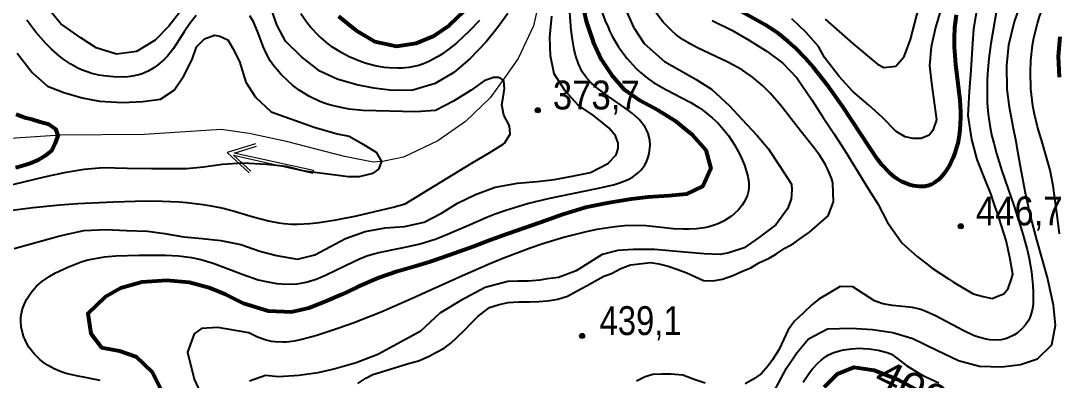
# Model space of a CAD drawing. Header units: metres. Extents: x 545098 to 555652, y 1854398 to 1862642.
# Drawn here: x 551439 to 552051, y 1858263 to 1858474 of the extents above; entities that cross this region are included whole.
import ezdxf
from ezdxf.enums import TextEntityAlignment as Align

# ---------------------------------------------------------------- set-up
doc = ezdxf.new("R2010")
doc.units = ezdxf.units.M
doc.header["$LTSCALE"] = 6.8
for name, color, linetype, lineweight in [('1', 7, 'Continuous', 25), ('2', 7, 'Continuous', 53), ('34', 7, 'Continuous', 13), ('35', 7, 'Continuous', 13), ('5', 7, 'Continuous', 13)]:
    doc.layers.add(name, color=color, linetype=linetype, lineweight=lineweight)
doc.layers.add('4', color=7, linetype='Continuous')

msp = doc.modelspace()

# ---------------------------------------------------------------- hatches: boundary and pattern name
at = {"layer": '5'}
for points in [[(551745.07, 1858421.63, 1), (551742.07, 1858421.63, 1)], [(551994.37, 1858353.33, 1), (551991.37, 1858353.33, 1)], [(551771.18, 1858288.71, 1), (551768.18, 1858288.71, 1)]]:
    msp.add_hatch(color=256, dxfattribs=at).paths.add_polyline_path(points)

# ---------------------------------------------------------------- linework, layer by layer
at = {"layer": '1'}
for points in [[(552051.15, 1858348.87), (552049.84, 1858358.21), (552047.33, 1858377.06), (552045.53, 1858386.37), (552042.55, 1858397.34), (552041.06, 1858402.33), (552038.2, 1858411.88), (552036.37, 1858419.26), (552035.43, 1858424.2), (552034.93, 1858427.52), (552034.24, 1858434.22), (552033.96, 1858444.33), (552034.26, 1858451.05), (552035.28, 1858459.9), (552036.04, 1858464.26), (552038.09, 1858472.77), (552039.41, 1858476.95), (552041.8, 1858483.13), (552044.73, 1858489.24), (552046.42, 1858492.26), (552050.49, 1858498.46), (552052.81, 1858501.3)], [(551589.48, 1858319.61), (551592.55, 1858319.31), (551597.14, 1858319.17), (551601.68, 1858319.45), (551603.92, 1858319.76), (551606.97, 1858320.39), (551612.95, 1858322.22), (551618.78, 1858324.63), (551630.27, 1858330.28), (551638.96, 1858334.34), (551643.41, 1858336.04), (551649.96, 1858337.94), (551663.37, 1858340.65), (551673.41, 1858342.79), (551676.87, 1858343.74), (551683.69, 1858345.99), (551690.41, 1858348.59), (551703.65, 1858354.33), (551713.49, 1858358.59), (551718.41, 1858360.56), (551724.73, 1858362.82), (551737.52, 1858366.64), (551750.63, 1858369.78), (551778.41, 1858375.49), (551788.25, 1858377.77), (551792.95, 1858379.26), (551797.34, 1858381.14), (551799.36, 1858382.26), (551803, 1858384.94), (551804.58, 1858386.53), (551806.6, 1858389.26), (551807.35, 1858390.63), (551807.42, 1858390.75), (551808.7, 1858393.98), (551809.29, 1858396.25), (551809.82, 1858400.89), (551809.6, 1858404.26), (551808.68, 1858407.91), (551807.69, 1858410.17), (551806.88, 1858411.6), (551804.95, 1858414.31), (551803.25, 1858416.23), (551799.33, 1858419.81), (551794.89, 1858423.17), (551785.32, 1858429.66), (551778.39, 1858434.77), (551775.27, 1858437.54), (551772.49, 1858440.52), (551771.26, 1858442.1), (551769.81, 1858444.29), (551767.49, 1858448.99), (551765.8, 1858454.01), (551764.95, 1858457.48), (551763.76, 1858464.6), (551763.1, 1858470.63), (551763.02, 1858471.34), (551762.01, 1858484.65)], [(551880.78, 1858252.05), (551890.24, 1858269.73), (551896.24, 1858278.64), (551903.06, 1858286.89), (551914.26, 1858292.89), (551928.38, 1858293.34), (551940.86, 1858292.41), (551952.78, 1858290.76), (551964.72, 1858287.18), (551978.89, 1858280.33), (551991.56, 1858274.26), (552003.9, 1858270.94), (552017.07, 1858270.42), (552028.18, 1858271.89), (552038.08, 1858275.26), (552046.63, 1858283.51), (552048.75, 1858295.06), (552047.53, 1858306.73), (552044.46, 1858321.18), (552044.15, 1858322.33), (552041.11, 1858333.56), (552037.72, 1858345.39), (552033.94, 1858359.43), (552031.12, 1858372.73), (552028.2, 1858388.6), (552026.21, 1858399.53), (552025.67, 1858402.33), (552023.83, 1858411.92), (552021.55, 1858423.46), (552020.24, 1858434.05), (552020.03, 1858447.99), (552021.2, 1858460.28), (552024.35, 1858473.13), (552028.31, 1858484.58)], [(551533.23, 1858480.13), (551526.05, 1858471.19), (551518.05, 1858462.9), (551506.94, 1858456.26), (551495.32, 1858454.62), (551483.23, 1858458.5), (551474.14, 1858464.26), (551462.47, 1858472.6), (551454.16, 1858482.54)], [(551780.96, 1858480.86), (551783.32, 1858474.35), (551784.98, 1858470.63), (551786.13, 1858468.04), (551787.71, 1858464.97), (551791.21, 1858459.05), (551793.14, 1858456.2), (551796.25, 1858452.09), (551801.3, 1858446.47), (551804.04, 1858443.88), (551808.41, 1858440.33), (551811.82, 1858437.99), (551819.01, 1858433.83), (551833.07, 1858426.51), (551833.81, 1858426.12), (551838.57, 1858423.26), (551840.86, 1858421.7), (551846.4, 1858417.26), (551849.82, 1858413.98), (551851.96, 1858411.66), (551855.92, 1858406.77), (551859.58, 1858401.29), (551861.73, 1858397.44), (551863.04, 1858394.79), (551865.37, 1858389.26), (551866.84, 1858384.85), (551867.41, 1858382.61), (551867.95, 1858379.24), (551868, 1858375.9), (551867.82, 1858374.26), (551867.23, 1858371.84), (551866.66, 1858370.27), (551865.09, 1858367.24), (551864.13, 1858365.8), (551861.89, 1858363.07), (551859.3, 1858360.58), (551857.42, 1858359.08), (551853.41, 1858356.49), (551850.28, 1858354.96), (551848.15, 1858354.12), (551843.79, 1858352.83), (551841.57, 1858352.37), (551837.07, 1858351.76), (551832.53, 1858351.52), (551829.49, 1858351.53), (551823.41, 1858351.86), (551816.53, 1858352.55), (551807.43, 1858353.48), (551802.88, 1858353.73), (551794.71, 1858353.56), (551789.25, 1858353.05), (551778.41, 1858351.37), (551772.02, 1858350.07), (551759.44, 1858346.94), (551747.1, 1858343.21), (551738.99, 1858340.43), (551722.95, 1858334.3), (551715.01, 1858331), (551699.18, 1858324.08), (551667.41, 1858309.73), (551651.24, 1858302.76), (551634.72, 1858296.21), (551626.29, 1858293.17), (551613.41, 1858288.98), (551604.44, 1858286.53), (551599.94, 1858285.64), (551595.47, 1858285.09), (551593.24, 1858284.97), (551588.83, 1858285.12), (551586.65, 1858285.4), (551583.41, 1858286.13), (551578.42, 1858287.91), (551573.28, 1858290.51), (551554.89, 1858293.69), (551545.38, 1858293.05), (551540.94, 1858289.88), (551537.13, 1858279.09), (551540.94, 1858263.23), (551548.62, 1858246.53)], [(551795.21, 1858481.13), (551800.07, 1858470.63), (551800.34, 1858470.04), (551806.29, 1858461), (551818.24, 1858450.33), (551827.35, 1858445.32), (551836.84, 1858439.83), (551846.05, 1858433.98), (551856.6, 1858424.21), (551863.9, 1858416.4), (551872.92, 1858406.87), (551879.35, 1858399.18), (551886.33, 1858388.75), (551893.12, 1858378.09), (551893.28, 1858374.85), (551892.97, 1858369.18), (551890.76, 1858363.51), (551883.84, 1858354.06), (551873.77, 1858346.5), (551865.27, 1858340.51), (551856.14, 1858337.68), (551851.1, 1858336.73), (551841.66, 1858337.05), (551830.02, 1858337.99), (551812.39, 1858339.57), (551799.8, 1858339.57), (551790.67, 1858338.94), (551781.54, 1858336.73), (551766.12, 1858326.97), (551755.74, 1858323.19), (551749.18, 1858322.26), (551744.72, 1858321.62), (551738.11, 1858320.99), (551731.81, 1858320.99), (551725.83, 1858320.67), (551712.62, 1858317.21), (551698.14, 1858309.65), (551685.86, 1858302.09), (551674.22, 1858291.38), (551649.28, 1858277.78), (551636.45, 1858272.86), (551624.22, 1858269.21), (551613.98, 1858266.87), (551602.66, 1858265.37), (551590.73, 1858264.55), (551583.1, 1858265.3), (551573.59, 1858262.12)], [(551725.89, 1858478.61), (551719.63, 1858470.1), (551713.1, 1858461.99), (551703.58, 1858452), (551694.16, 1858443.86), (551683.15, 1858437.34), (551669.98, 1858433.46), (551657.84, 1858433.37), (551646.83, 1858434.7), (551636.91, 1858436.7), (551625.32, 1858440), (551615.07, 1858444.75), (551604.25, 1858453.2), (551594.95, 1858462.37), (551589.68, 1858472.04), (551586.45, 1858481.64)], [(551709.19, 1858474.49), (551703.41, 1858468.48), (551695.59, 1858461.26), (551691.33, 1858457.79), (551686.85, 1858454.57), (551684.53, 1858453.1), (551679.72, 1858450.51), (551677.23, 1858449.43), (551673.41, 1858448.1), (551667.64, 1858446.88), (551663.7, 1858446.49), (551661.07, 1858446.42), (551655.79, 1858446.63), (551653.09, 1858446.92), (551647.74, 1858447.84), (551642.48, 1858449.2), (551639.05, 1858450.35), (551632.34, 1858453.19), (551628.09, 1858455.44), (551622.64, 1858458.88), (551620.04, 1858460.77), (551614.55, 1858465.42), (551609.64, 1858470.55), (551607.43, 1858473.27), (551603.92, 1858478.38)], [(551637.54, 1858260.68), (551642.3, 1858263.84), (551646.26, 1858265.98), (551650.87, 1858267.28), (551662.19, 1858270.88), (551667.33, 1858272.43), (551673.19, 1858274.07), (551679.12, 1858276.64), (551683.96, 1858279.07), (551688.45, 1858281.46), (551692.32, 1858284.33), (551695.94, 1858287.71), (551700.52, 1858292.32), (551704.26, 1858296.27), (551708.2, 1858300.06), (551711.71, 1858302.88), (551715.06, 1858305.5), (551720.72, 1858307.3), (551726.11, 1858308.33), (551732.31, 1858308.73), (551738.91, 1858308.8), (551744.22, 1858308.91), (551749.18, 1858309.38), (551750.58, 1858309.51), (551755.45, 1858310.29), (551761.1, 1858312.09), (551766.79, 1858315.18), (551772.63, 1858318.47), (551777.11, 1858320.86), (551782.43, 1858323.9), (551787, 1858325.56), (551792.53, 1858328.45), (551798.14, 1858330.61), (551805.02, 1858331.46), (551809.92, 1858331.88), (551814.97, 1858331.21), (551820.46, 1858329.87), (551826.04, 1858327.8), (551831.42, 1858325.89), (551836.48, 1858323.57), (551841.34, 1858321.42), (551846.7, 1858321.16), (551852.45, 1858322.23), (551858.63, 1858324.28), (551864.72, 1858327.05), (551869.09, 1858328.87), (551873.89, 1858331.67), (551879.98, 1858334.44), (551884.25, 1858336.99), (551889.17, 1858340.35), (551894.33, 1858343.19), (551900.08, 1858347.2), (551903.8, 1858349.86), (551914.74, 1858359.39), (551917.98, 1858367.69), (551917.44, 1858378.79), (551916.66, 1858381.68), (551914.42, 1858387.2), (551913.02, 1858389.85), (551909.79, 1858394.96), (551906.14, 1858399.88), (551898.41, 1858409.47), (551886.78, 1858424.42), (551880.66, 1858431.51), (551876.2, 1858435.97), (551873.85, 1858438.08), (551870.17, 1858441.1), (551864.34, 1858445.18), (551861.51, 1858446.87), (551855.66, 1858449.96), (551837.68, 1858458.38), (551833.07, 1858460.89), (551831.94, 1858461.5), (551829.18, 1858463.23), (551825.23, 1858466.08), (551822.52, 1858468.38), (551817.52, 1858473.52), (551813.12, 1858479.26)], [(551846.44, 1858474.43), (551857.98, 1858468.87), (551867.82, 1858463.1), (551878.77, 1858456.28), (551888.11, 1858449.37), (551896.36, 1858440.82), (551905.16, 1858427.82), (551911.43, 1858417.96), (551918.02, 1858408.02), (551924.53, 1858397.97), (551930.44, 1858388.38), (551938.51, 1858375.19), (551944.1, 1858366.42), (551949.74, 1858355.51), (551958.44, 1858343.36), (551967.25, 1858335.53), (551972.37, 1858331.53), (551976.05, 1858328.66), (551985.65, 1858322.33), (551988.68, 1858320.33), (552000.28, 1858313.42), (552006.09, 1858311.84), (552011.38, 1858310.78), (552015.08, 1858312.37), (552018.25, 1858313.42), (552020.9, 1858316.6), (552022.9, 1858322.33), (552023.56, 1858325.05), (552021.91, 1858334.95), (552019.6, 1858344.99), (552015.45, 1858357.8), (552011.54, 1858369.46), (552010.8, 1858371.95), (552006.63, 1858382.29), (552002.57, 1858392.54), (551999.95, 1858402.33), (551999.39, 1858404.4), (551997.31, 1858418.65), (551998.07, 1858432.6), (551999.09, 1858445.2), (551999.77, 1858458.07), (552000.59, 1858469.67), (552002.97, 1858483.5)], [(552013.75, 1858479.26), (552010.7, 1858461.07), (552009.53, 1858452.12), (552008.72, 1858443.25), (552008.48, 1858438.84), (552008.38, 1858430.09), (552008.55, 1858425.75), (552009.1, 1858419.26), (552010.26, 1858411.52), (552011.31, 1858406.39), (552012.35, 1858402.33), (552013.94, 1858396.17), (552017.09, 1858385.98), (552024.12, 1858365.56), (552029.16, 1858350.1), (552032, 1858339.66), (552033.18, 1858334.39), (552034.59, 1858326.41), (552035.03, 1858322.33), (552035.47, 1858318.34), (552035.68, 1858314.26), (552035.68, 1858309.6), (552035.52, 1858307.29), (552035.01, 1858303.89), (552034.07, 1858300.61), (552033.41, 1858299.03), (552032.74, 1858297.74), (552031.13, 1858295.28), (552029.19, 1858293.02), (552026.17, 1858290.4), (552024.51, 1858289.29), (552020.51, 1858287.36), (552018.41, 1858286.73), (552016.75, 1858286.41), (552013.4, 1858286.17), (552010.03, 1858286.4), (552007.79, 1858286.78), (552003.41, 1858287.94), (552000.42, 1858289.01), (551994.68, 1858291.61), (551978.11, 1858300.61), (551972.31, 1858303.15), (551969.28, 1858304.18), (551964.51, 1858305.35), (551960.58, 1858305.92), (551952.59, 1858306.69), (551946.97, 1858307.62), (551943.61, 1858308.71), (551942.09, 1858309.46), (551935.93, 1858313.34), (551929.36, 1858317.7), (551921.89, 1858317.77), (551909.22, 1858310.3), (551905.03, 1858307.03), (551900.29, 1858302.22), (551894.83, 1858297.32), (551891.23, 1858292.28), (551888.59, 1858286.81), (551885.69, 1858280.58), (551882.01, 1858274.61), (551879.32, 1858271.16), (551875.3, 1858266.44), (551870.39, 1858263.08), (551865.75, 1858260.48)], [(551981.25, 1858481.08), (551978.05, 1858470.37), (551975.48, 1858458.99), (551974.57, 1858448.02), (551975.64, 1858437.62), (551978.6, 1858416.06), (551976.48, 1858409.71), (551974.37, 1858407.06), (551969.61, 1858404.95), (551964.85, 1858404.95), (551960.09, 1858406.01), (551954.81, 1858409.18), (551946.52, 1858417.49), (551938.67, 1858424.58), (551929.38, 1858432.79), (551921.22, 1858441.45), (551912.63, 1858452.75), (551908.95, 1858459.26), (551901.67, 1858467.62), (551893.33, 1858475.47)], [(551912.93, 1858475.24), (551929.43, 1858460.8), (551943.86, 1858448.83), (551947.58, 1858446.76), (551954.59, 1858447.59), (551959.54, 1858453.37), (551963.25, 1858463.27), (551968.2, 1858482.26)], [(551430.61, 1858362.37), (551446.19, 1858364.42), (551461.86, 1858365.9), (551472.35, 1858366.64), (551493.41, 1858367.69), (551512.72, 1858368.22), (551522.36, 1858368.14), (551531.95, 1858367.71), (551536.73, 1858367.32), (551546.24, 1858366.17), (551550.97, 1858365.37), (551558.02, 1858363.87), (551564, 1858362.3), (551575.89, 1858358.82), (551584.83, 1858356.49), (551590.84, 1858355.34), (551593.85, 1858354.93), (551598.41, 1858354.59), (551601.99, 1858354.57), (551609.16, 1858355), (551614.71, 1858355.6), (551625.74, 1858357.27), (551636.68, 1858359.44), (551658.41, 1858364.59), (551665.47, 1858366.43), (551704.22, 1858390.22), (551715.35, 1858396.82), (551723.07, 1858401.6), (551724.02, 1858402.19), (551727.32, 1858407.55), (551726.9, 1858412.51), (551723.6, 1858418.7), (551722.37, 1858424.89), (551723.19, 1858429.43), (551724.02, 1858434.38), (551723.6, 1858438.92), (551723.07, 1858439.34), (551721.54, 1858440.57), (551720.3, 1858440.99), (551717.42, 1858440.99), (551712.05, 1858438.92), (551704.22, 1858433.56), (551693.91, 1858426.95), (551683.18, 1858421.59), (551671.63, 1858420.76), (551640.52, 1858421.42), (551632.42, 1858422.36), (551628.41, 1858423.04), (551622.42, 1858424.42), (551619.47, 1858425.3), (551615.15, 1858426.85), (551608.91, 1858429.76), (551602.85, 1858433.52), (551599.05, 1858436.42), (551596.64, 1858438.5), (551592.12, 1858442.96), (551587.81, 1858448.08), (551585.9, 1858450.83), (551583.41, 1858455.23), (551581.65, 1858459.28), (551578.59, 1858467.68), (551575.99, 1858473.67), (551573.76, 1858477.24)], [(551434.93, 1858340.25), (551461.75, 1858347.64), (551475.96, 1858350.89), (551489, 1858351.42), (551501.12, 1858350.77), (551513.42, 1858350.35), (551523.48, 1858349.01), (551534.9, 1858346.98), (551545.66, 1858346.04), (551556.65, 1858344.92), (551568.55, 1858342.52), (551579.67, 1858338.63), (551589.55, 1858336.08), (551601.85, 1858333.94), (551612.18, 1858336.4), (551621.36, 1858341.29), (551630.23, 1858346.03), (551641.75, 1858350.25), (551653.53, 1858352.34), (551665.04, 1858353.12), (551676.65, 1858355.73), (551686.74, 1858361.05), (551696.33, 1858366.96), (551706.77, 1858372.01), (551718.5, 1858376.25), (551731.53, 1858378.71), (551743.22, 1858379.72), (551753.5, 1858380.88), (551763.8, 1858382.8), (551774.71, 1858385), (551785.22, 1858390.38), (551785.34, 1858390.63), (551789.83, 1858395.42), (551790.89, 1858399.13), (551790.89, 1858402.3), (551789.31, 1858406.53), (551785.68, 1858411.07), (551776.38, 1858418.52), (551767.35, 1858424.61), (551759.76, 1858433.02), (551753.14, 1858443.17), (551751.08, 1858453.77), (551750.69, 1858464.79), (551751.87, 1858477.08)], [(551538.41, 1858472.71), (551535.09, 1858467.78), (551528.84, 1858458.09), (551525.36, 1858453.61), (551523.41, 1858451.53), (551519.47, 1858448.13), (551517.31, 1858446.62), (551513.88, 1858444.67), (551510.27, 1858443.12), (551508.41, 1858442.51), (551503.5, 1858441.49), (551500.16, 1858441.19), (551493.41, 1858441.27), (551487.69, 1858441.88), (551484.86, 1858442.37), (551480.69, 1858443.37), (551474.65, 1858445.49), (551472.47, 1858446.5), (551468.25, 1858448.83), (551464.24, 1858451.53), (551461.69, 1858453.49), (551456.87, 1858457.71), (551453.66, 1858460.9), (551447.75, 1858467.61), (551442.31, 1858474.67)], [(551542.15, 1858477.38), (551538.41, 1858472.71)], [(551436.67, 1858455.24), (551445.59, 1858443.87), (551454.64, 1858435.85), (551464.23, 1858432.2), (551475.05, 1858428.91), (551485.28, 1858427.05), (551498.81, 1858426.25), (551510.68, 1858426.74), (551521.24, 1858428.26), (551529.17, 1858433.53), (551534.99, 1858442), (551539.75, 1858451.52), (551542.39, 1858458.93), (551547.15, 1858463.69), (551552.97, 1858465.8), (551556.14, 1858465.27), (551560.9, 1858463.16), (551563.54, 1858458.4), (551567.77, 1858450.46), (551571.49, 1858438.21), (551577.08, 1858429.44), (551586.33, 1858420.69), (551611.82, 1858411.68), (551625.38, 1858407.77), (551632.45, 1858406.32), (551640.28, 1858401.77), (551648.24, 1858396.87), (551651.42, 1858391.46), (551649.77, 1858386.92), (551646.06, 1858384.44), (551638.22, 1858382.38), (551632.03, 1858382.38), (551605.99, 1858385.82), (551595.24, 1858388.47), (551583.59, 1858389.72), (551569.63, 1858390.48), (551557.7, 1858389.65), (551546.5, 1858388.06), (551536.52, 1858387.04), (551526.09, 1858387.16), (551515.77, 1858387.17), (551501.56, 1858387.36), (551487.44, 1858387.66), (551476.17, 1858386.7), (551464.37, 1858384.82), (551452.55, 1858382.18), (551410.89, 1858372.22)], [(551485.69, 1858262.39), (551477.73, 1858263.97), (551471.65, 1858265.14), (551465.64, 1858266.6), (551462.71, 1858267.53), (551458.47, 1858269.26), (551454.59, 1858271.39), (551452.76, 1858272.62), (551450.15, 1858274.67), (551446.63, 1858278.17), (551443.64, 1858282.12), (551442.38, 1858284.26), (551440.48, 1858288.5), (551439.78, 1858290.71), (551439.08, 1858294.1), (551438.83, 1858297.54), (551438.89, 1858299.26), (551439.09, 1858301.05), (551439.87, 1858304.59), (551441.13, 1858308.01), (551442.21, 1858310.19), (551444.85, 1858314.26), (551446.74, 1858316.52), (551448.1, 1858317.92), (551451.04, 1858320.5), (551455.88, 1858323.88), (551459.32, 1858325.86), (551466.51, 1858329.26), (551474.4, 1858332.27), (551478.41, 1858333.44), (551481.64, 1858334.19), (551488.21, 1858335.23), (551494.88, 1858335.8), (551508.41, 1858336.19), (551524.11, 1858336.23), (551531.86, 1858335.8), (551539.49, 1858334.83), (551543.24, 1858334.08), (551546.24, 1858333.33), (551552.18, 1858331.49), (551569.81, 1858324.82), (551578.8, 1858321.83), (551583.41, 1858320.66), (551589.48, 1858319.61)], [(551899.94, 1858261.46), (551903.55, 1858266.72), (551905.54, 1858269.26), (551908.77, 1858272.84), (551910.54, 1858274.48), (551913.41, 1858276.62), (551914.91, 1858277.49), (551918.09, 1858278.92), (551921.45, 1858279.96), (551923.75, 1858280.47), (551928.41, 1858281.13), (551933.12, 1858281.4), (551935.45, 1858281.38), (551938.94, 1858281.15), (551944.18, 1858280.33), (551949.46, 1858278.92), (551952.14, 1858277.98), (551957.49, 1858273.73), (551961.12, 1858271.13), (551968.53, 1858266.52), (551972.3, 1858264.51), (551979.94, 1858261.06)], [(551842.18, 1858260.89), (551835.67, 1858263.03), (551829.12, 1858265.53), (551822.06, 1858266.13), (551816.54, 1858266.18), (551811.43, 1858265.92), (551806.81, 1858264.62), (551801.81, 1858261.98)]]:
    msp.add_lwpolyline(points, dxfattribs=at)
at = {"layer": '2'}
for points in [[(551709.89, 1858498.56), (551713.88, 1858509.8), (551714.32, 1858521.89), (551712.97, 1858534.62), (551712.04, 1858545.68), (551713.54, 1858557.9), (551717.93, 1858563.32), (551722.68, 1858565.43), (551724.8, 1858565.96), (551729.03, 1858565.96), (551733.79, 1858562.76), (551743.8, 1858554.75), (551752.41, 1858545.92), (551760.03, 1858533.86), (551763.47, 1858523.32), (551765.14, 1858511.49), (551767.14, 1858497.87), (551769.37, 1858486.76), (551772, 1858474.18), (551773.21, 1858470.63)], [(551626.01, 1858477.16), (551636.29, 1858468.76), (551647.42, 1858462.17), (551660.22, 1858459.45), (551671.93, 1858461.22), (551682.36, 1858465.51), (551691.59, 1858471.7), (551700.14, 1858479.95)], [(551989.02, 1858459.03), (551989.86, 1858448.56), (551992.28, 1858427.64), (551992.71, 1858420.68), (551992.75, 1858417.21), (551992.41, 1858410.26), (551991.98, 1858406.79), (551991.1, 1858402.33), (551990.95, 1858401.59), (551989.4, 1858396.39), (551988.41, 1858393.8), (551986.37, 1858389.44), (551985.18, 1858387.34), (551983.19, 1858384.38), (551980.93, 1858381.76), (551979.71, 1858380.6), (551977.07, 1858378.67), (551975.66, 1858377.92), (551973.41, 1858377.11), (551972.37, 1858376.9), (551971.81, 1858376.79), (551968.47, 1858376.66), (551965.04, 1858377.14), (551962.77, 1858377.75), (551958.41, 1858379.54), (551955.64, 1858381.13), (551953.92, 1858382.32), (551950.72, 1858384.99), (551946.44, 1858389.56), (551943.85, 1858392.88), (551939.04, 1858399.88), (551923.15, 1858424.02), (551914.92, 1858435.67), (551909.13, 1858443.19), (551906.1, 1858446.85), (551901.38, 1858452.22), (551894.76, 1858458.98), (551891.25, 1858462.16), (551885.73, 1858466.58), (551883.09, 1858468.43), (551877.64, 1858471.88), (551860.63, 1858481.31)], [(551990.18, 1858477.83), (551989.52, 1858473.33), (551989.22, 1858470.31), (551988.93, 1858464.26), (551989.02, 1858459.03)], [(551773.21, 1858470.63), (551776.19, 1858461.91), (551781.15, 1858451.35), (551786.95, 1858442.6), (551794.33, 1858434.16), (551803.98, 1858427.4), (551814.58, 1858421.61), (551824.45, 1858415.63), (551833.07, 1858408.57), (551834.49, 1858407.41), (551842.7, 1858398.32), (551845.57, 1858387.28), (551840.81, 1858377.02), (551830.97, 1858372.26), (551820.9, 1858371.13), (551808.73, 1858370.49), (551798.57, 1858369.24), (551784.55, 1858366.98), (551771.65, 1858364.42), (551758.3, 1858360.3), (551745.23, 1858355.58), (551735.45, 1858352.12), (551725.97, 1858348.8), (551715.58, 1858345.05), (551705.82, 1858341.37), (551691.51, 1858336.28), (551680.06, 1858332.4), (551670.32, 1858329.48), (551660.67, 1858326.68), (551649.85, 1858322.87), (551637.19, 1858317.45), (551628.06, 1858313.1), (551617.95, 1858308.74), (551608.62, 1858305.12), (551598.38, 1858302.78), (551584.87, 1858303.37), (551570.02, 1858307.88), (551559.5, 1858313.04), (551549.77, 1858317), (551538.21, 1858320.09), (551524.84, 1858321.34), (551510.13, 1858320.39), (551497.66, 1858316.92), (551488.32, 1858311.58), (551478.33, 1858301.96), (551480.03, 1858290.1), (551486.3, 1858281.78), (551497.06, 1858279.88), (551506.6, 1858276.64), (551516.22, 1858267.41), (551521.75, 1858256.59)], [(552051.07, 1858441.17), (552050.52, 1858453.46), (552051.44, 1858465.18)], [(551436.13, 1858419.25), (551441.14, 1858417.3), (551445.29, 1858416.35), (551450.25, 1858414.76), (551455.37, 1858413.37), (551459.18, 1858410.72), (551460.59, 1858406.68), (551459.12, 1858402.28), (551457.08, 1858398), (551453.26, 1858394.78), (551448.99, 1858392.23), (551444.27, 1858390.37), (551439.86, 1858388.91), (551435.62, 1858387.65)], [(551912.35, 1858258.59), (551920.2, 1858266.44), (551929.84, 1858270.2), (551941.87, 1858268.46), (551955.32, 1858263.13), (551968.19, 1858256.33)]]:
    msp.add_lwpolyline(points, dxfattribs=at)
at = {"layer": '34'}
msp.add_lwpolyline([(551747.69, 1858501.27), (551741.05, 1858471.35), (551731.96, 1858452.09), (551724.49, 1858441.46), (551715.45, 1858428.87), (551700.89, 1858415.09), (551684.65, 1858403.71), (551664.39, 1858394.06), (551652.96, 1858391.56), (551646.63, 1858391.08), (551629.69, 1858394.38), (551595.42, 1858403.18), (551573.48, 1858408), (551556.95, 1858410.36), (551511.48, 1858407.33), (551462.21, 1858406.94), (551394.37, 1858402.44), (551364.16, 1858397.62), (551353.62, 1858394.95), (551346.96, 1858393.04)], dxfattribs=at)
at = {"layer": '35'}
for p, q in [((551564.57, 1858396.39), (551577.7, 1858400.48)), ((551574.4, 1858385.84), (551564.28, 1858395.19))]:
    msp.add_line(p, q, dxfattribs=at)
for points in [[(551577.25, 1858401.91), (551560.45, 1858396.67), (551573.38, 1858384.74)], [(551564.28, 1858395.19), (551611.06, 1858384.65), (551611.38, 1858386.11), (551564.57, 1858396.39)]]:
    msp.add_lwpolyline(points, dxfattribs=at)
at = {"layer": '5'}
for centre in [(551743.57, 1858421.63), (551992.87, 1858353.33), (551769.68, 1858288.71)]:
    msp.add_circle(centre, 1.5, dxfattribs=at)

# ---------------------------------------------------------------- texts
at = {"layer": '4', "width": 1.15}
msp.add_text('400', height=17, rotation=333.736, dxfattribs=at).set_placement((551960.37, 1858250.98), align=Align.CENTER)
at = {"layer": '5'}
for s, width, p in [('373,7', 0.9, (551778.06, 1858422.13)), ('446,7', 0.9, (552027.36, 1858353.83)), ('439,1', 0.85, (551804.18, 1858289.21))]:
    msp.add_text(s, height=17, dxfattribs=dict(at, width=width)).set_placement(p, align=Align.CENTER)

doc.saveas('drawing.dxf')
